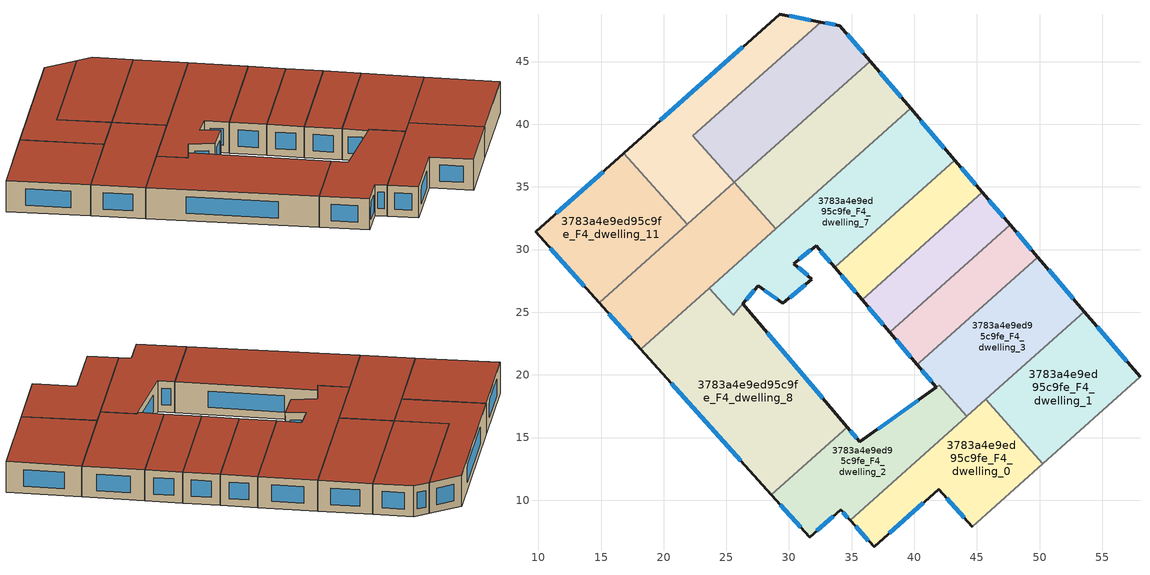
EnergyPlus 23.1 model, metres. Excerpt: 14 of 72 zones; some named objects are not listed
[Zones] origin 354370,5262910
3783a4e9ed95c9fe_F4_dwelling_0
 floor to 3783a4e9ed95c9fe_F3_dwelling_0 (EU_floor_Construction): 45.7,18.05 50.26,12.92 44.62,7.88 41.96,10.86 41.94,10.87 36.79,6.28 34.88,8.4 z12
 wall outside (EU_wall_Construction): 34.88,8.4 36.79,6.28 41.94,10.87 41.96,10.86 44.62,7.88 z12:15
 wall to 3783a4e9ed95c9fe_F4_dwelling_1 (EU_wall_Construction): 50.26,12.92 45.7,18.05 z12:15
 wall adiabatic (EU_wall_Construction): 44.62,7.88 50.26,12.92 z12:15
 wall to 3783a4e9ed95c9fe_F4_dwelling_2 (EU_wall_Construction): 44.2,16.71 34.88,8.4 z12:15
 wall to 3783a4e9ed95c9fe_F4_dwelling_3 (EU_wall_Construction): 45.69,18.05 44.2,16.71 z12:15
 window (EU_Window_Construction): 38,7.36 40.73,9.79 / 35.33,7.9 36.34,6.78 / 42.58,10.16 43.99,8.58 z12.7:14.3
 roof outside (EU_roof_Construction): 44.62,7.88 50.26,12.92 45.7,18.05 34.88,8.4 36.79,6.28 41.94,10.87 41.96,10.86 z15
3783a4e9ed95c9fe_F4_dwelling_1
 floor to 3783a4e9ed95c9fe_F3_dwelling_1 (EU_floor_Construction): 53.56,25.06 58.01,19.85 50.26,12.92 45.7,18.05 z12
 wall outside (EU_wall_Construction): 58.01,19.85 53.56,25.06 z12:15
 wall adiabatic (EU_wall_Construction): 50.26,12.92 58.01,19.85 z12:15
 wall to 3783a4e9ed95c9fe_F4_dwelling_3 (EU_wall_Construction): 53.56,25.06 45.7,18.05 z12:15
 window (EU_Window_Construction): 56.97,21.07 54.6,23.83 z12.7:14.3
 roof outside (EU_roof_Construction): 58.01,19.85 53.56,25.06 45.7,18.05 50.26,12.92 z15
3783a4e9ed95c9fe_F4_dwelling_10
 floor to 3783a4e9ed95c9fe_F3_dwelling_10 (EU_floor_Construction): 36.48,45.04 39.7,41.26 28.95,31.68 25.65,35.38 z12
 wall outside (EU_wall_Construction): 39.7,41.26 36.48,45.04 z12:15
 wall to 3783a4e9ed95c9fe_F4_dwelling_9 (EU_wall_Construction): 25.65,35.38 28.95,31.68 z12:15
 wall to 3783a4e9ed95c9fe_F4_dwelling_7 (EU_wall_Construction): 28.95,31.68 39.7,41.26 z12:15
 wall to 3783a4e9ed95c9fe_F4_dwelling_12 (EU_wall_Construction): 36.48,45.04 25.65,35.38 z12:15
 window (EU_Window_Construction): 38.95,42.15 37.24,44.15 z12.7:14.3
 roof outside (EU_roof_Construction): 39.7,41.26 36.48,45.04 25.65,35.38 28.95,31.68 z15
3783a4e9ed95c9fe_F4_dwelling_11
 floor to 3783a4e9ed95c9fe_F3_dwelling_11 (EU_floor_Construction): 16.82,37.7 21.88,32.02 14.86,25.76 9.77,31.42 z12
 wall outside (EU_wall_Construction): 16.82,37.7 9.77,31.42 14.86,25.76 z12:15
 wall to 3783a4e9ed95c9fe_F4_dwelling_13 (EU_wall_Construction): 21.88,32.02 16.82,37.7 z12:15
 wall to 3783a4e9ed95c9fe_F4_dwelling_9 (EU_wall_Construction): 14.86,25.76 21.88,32.02 z12:15
 window (EU_Window_Construction): 15.16,36.23 11.43,32.9 / 10.97,30.09 13.66,27.09 z12.7:14.3
 roof outside (EU_roof_Construction): 21.88,32.02 16.82,37.7 9.77,31.42 14.86,25.76 z15
3783a4e9ed95c9fe_F4_dwelling_12
 floor to 3783a4e9ed95c9fe_F3_dwelling_12 (EU_floor_Construction): 34.07,47.86 36.48,45.04 25.64,35.37 22.33,39.08 32.52,48.16 z12
 wall outside (EU_wall_Construction): 36.48,45.04 34.07,47.86 32.52,48.16 z12:15
 wall to 3783a4e9ed95c9fe_F4_dwelling_13 (EU_wall_Construction): 32.52,48.16 22.33,39.08 25.64,35.37 z12:15
 wall to 3783a4e9ed95c9fe_F4_dwelling_9 (EU_wall_Construction): 25.64,35.37 25.65,35.38 z12:15
 window (EU_Window_Construction): 35.91,45.7 34.63,47.19 / 33.7,47.93 32.88,48.08 z12.7:14.3
 roof outside (EU_roof_Construction): 36.48,45.04 34.07,47.86 32.52,48.16 22.33,39.08 25.64,35.37 z15
3783a4e9ed95c9fe_F4_dwelling_13
 floor to 3783a4e9ed95c9fe_F3_dwelling_13 (EU_floor_Construction): 32.52,48.16 22.33,39.08 25.64,35.37 21.88,32.02 16.82,37.7 29.25,48.79 z12
 wall outside (EU_wall_Construction): 32.52,48.16 29.25,48.79 16.82,37.7 z12:15
 wall to 3783a4e9ed95c9fe_F4_dwelling_9 (EU_wall_Construction): 21.88,32.02 25.64,35.37 z12:15
 window (EU_Window_Construction): 26.33,46.18 19.74,40.31 / 31.75,48.3 30.01,48.64 z12.7:14.3
 roof outside (EU_roof_Construction): 25.64,35.37 22.33,39.08 32.52,48.16 29.25,48.79 16.82,37.7 21.88,32.02 z15
3783a4e9ed95c9fe_F4_dwelling_2
 floor to 3783a4e9ed95c9fe_F3_dwelling_2 (EU_floor_Construction): 42,19.18 44.2,16.71 34.88,8.4 34.12,9.25 31.65,7.04 28.6,10.43 34.65,15.83 35.65,14.66 41.76,19.02 z12
 wall outside (EU_wall_Construction): 28.6,10.43 31.65,7.04 34.12,9.25 34.88,8.4 / 41.76,19.01 35.65,14.66 34.65,15.83 z12:15
 wall to 3783a4e9ed95c9fe_F4_dwelling_8 (EU_wall_Construction): 34.65,15.83 28.6,10.43 z12:15
 wall to 3783a4e9ed95c9fe_F4_dwelling_3 (EU_wall_Construction): 44.2,16.71 42,19.18 41.76,19.02 z12:15
 window (EU_Window_Construction): 34.3,9.05 34.7,8.6 / 32.23,7.56 33.54,8.73 / 29.32,9.64 30.94,7.84 / 35.41,14.93 34.88,15.55 / 40.32,17.99 37.08,15.68 z12.7:14.3
 roof outside (EU_roof_Construction): 34.88,8.4 44.2,16.71 42,19.18 41.76,19.02 35.65,14.66 34.65,15.83 28.6,10.43 31.65,7.04 34.12,9.25 z15
3783a4e9ed95c9fe_F4_dwelling_3
 floor to 3783a4e9ed95c9fe_F3_dwelling_3 (EU_floor_Construction): 49.86,29.39 53.56,25.06 44.2,16.71 41.99,19.18 41.76,19.02 40.24,20.81 40.41,20.96 z12
 wall outside (EU_wall_Construction): 53.56,25.06 49.86,29.39 / 40.24,20.81 41.76,19.02 z12:15
 wall to 3783a4e9ed95c9fe_F4_dwelling_4 (EU_wall_Construction): 49.86,29.39 40.41,20.96 40.24,20.81 z12:15
 window (EU_Window_Construction): 52.69,26.07 50.73,28.37 / 40.6,20.39 41.4,19.44 z12.7:14.3
 roof outside (EU_roof_Construction): 53.56,25.06 49.86,29.39 40.41,20.96 40.24,20.81 41.76,19.02 41.99,19.18 44.2,16.71 z15
3783a4e9ed95c9fe_F4_dwelling_4
 floor to 3783a4e9ed95c9fe_F3_dwelling_4 (EU_floor_Construction): 47.64,31.98 49.86,29.39 40.24,20.81 38.03,23.41 z12
 wall outside (EU_wall_Construction): 49.86,29.39 47.64,31.98 / 38.03,23.41 40.24,20.81 z12:15
 wall to 3783a4e9ed95c9fe_F4_dwelling_5 (EU_wall_Construction): 47.64,31.98 38.03,23.41 z12:15
 window (EU_Window_Construction): 49.34,29.99 48.16,31.37 / 38.55,22.8 39.72,21.42 z12.7:14.3
 roof outside (EU_roof_Construction): 49.86,29.39 47.64,31.98 38.03,23.41 40.24,20.81 z15
3783a4e9ed95c9fe_F4_dwelling_5
 floor to 3783a4e9ed95c9fe_F3_dwelling_5 (EU_floor_Construction): 45.43,34.56 47.64,31.98 38.03,23.41 35.83,26 z12
 wall outside (EU_wall_Construction): 47.64,31.98 45.43,34.56 / 35.83,26 38.03,23.41 z12:15
 wall to 3783a4e9ed95c9fe_F4_dwelling_6 (EU_wall_Construction): 45.43,34.56 35.83,26 z12:15
 window (EU_Window_Construction): 47.12,32.59 45.95,33.95 / 36.35,25.39 37.51,24.02 z12.7:14.3
 roof outside (EU_roof_Construction): 47.64,31.98 45.43,34.56 35.83,26 38.03,23.41 z15
3783a4e9ed95c9fe_F4_dwelling_6
 floor to 3783a4e9ed95c9fe_F3_dwelling_6 (EU_floor_Construction): 43.23,37.13 45.43,34.56 35.83,26 33.64,28.58 z12
 wall outside (EU_wall_Construction): 45.43,34.56 43.23,37.13 / 33.64,28.58 35.83,26 z12:15
 wall to 3783a4e9ed95c9fe_F4_dwelling_7 (EU_wall_Construction): 43.23,37.13 33.64,28.58 z12:15
 window (EU_Window_Construction): 44.92,35.16 43.75,36.53 / 34.15,27.97 35.31,26.6 z12.7:14.3
 roof outside (EU_roof_Construction): 45.43,34.56 43.23,37.13 33.64,28.58 35.83,26 z15
3783a4e9ed95c9fe_F4_dwelling_7
 floor to 3783a4e9ed95c9fe_F3_dwelling_7 (EU_floor_Construction): 39.7,41.26 43.23,37.13 33.64,28.58 32.16,30.31 30.39,28.89 31.83,27.65 29.52,25.72 27.55,27.1 27.52,27.06 25.54,24.78 23.62,26.93 z12
 wall outside (EU_wall_Construction): 43.23,37.13 39.7,41.26 / 26.3,25.66 27.52,27.06 27.55,27.1 29.52,25.72 31.83,27.65 30.39,28.89 32.16,30.31 33.64,28.58 z12:15
 wall to 3783a4e9ed95c9fe_F4_dwelling_8 (EU_wall_Construction): 23.62,26.93 25.53,24.78 / 25.54,24.78 26.3,25.66 z12:15
 wall to 3783a4e9ed95c9fe_F4_dwelling_9 (EU_wall_Construction): 28.95,31.68 23.62,26.93 z12:15
 window (EU_Window_Construction): 42.41,38.1 40.53,40.29 / 32.51,29.9 33.29,28.98 / 30.81,29.22 31.75,29.98 / 31.5,27.94 30.73,28.6 / 30.06,26.17 31.29,27.2 / 28.01,26.77 29.05,26.04 / 26.59,25.99 27.23,26.74 z12.7:14.3
 roof outside (EU_roof_Construction): 33.64,28.58 43.23,37.13 39.7,41.26 23.62,26.93 25.53,24.78 27.52,27.06 27.55,27.1 29.52,25.72 31.83,27.65 30.39,28.89 32.16,30.31 z15
3783a4e9ed95c9fe_F4_dwelling_8
 floor to 3783a4e9ed95c9fe_F3_dwelling_8 (EU_floor_Construction): 26.3,25.66 34.65,15.83 28.6,10.43 18.17,22.07 23.62,26.93 25.54,24.78 z12
 wall outside (EU_wall_Construction): 34.65,15.83 26.3,25.66 / 18.17,22.07 28.6,10.43 z12:15
 wall to 3783a4e9ed95c9fe_F4_dwelling_9 (EU_wall_Construction): 23.62,26.93 18.17,22.07 z12:15
 window (EU_Window_Construction): 32.69,18.14 28.26,23.35 / 20.62,19.33 26.15,13.17 z12.7:14.3
 roof outside (EU_roof_Construction): 34.65,15.83 26.3,25.66 25.54,24.78 23.62,26.93 18.17,22.07 28.6,10.43 z15
3783a4e9ed95c9fe_F4_dwelling_9
 floor to 3783a4e9ed95c9fe_F3_dwelling_9 (EU_floor_Construction): 25.65,35.38 28.95,31.68 18.17,22.07 14.86,25.76 z12
 wall outside (EU_wall_Construction): 14.86,25.76 18.17,22.07 z12:15
 window (EU_Window_Construction): 15.63,24.89 17.39,22.93 z12.7:14.3
 roof outside (EU_roof_Construction): 28.95,31.68 25.65,35.38 14.86,25.76 18.17,22.07 z15
[Building]
EU S2 Campaign: North Axis=0; Terrain=City; Solar Distribution=FullExterior
[Site:Location]
Budapest.Ferenc.Liszt.Intl.AP: Latitude=47.437; Longitude=19.256; Time Zone=1; Elevation=185
[SizingPeriod:WeatherFileDays]
AnnualSizingPeriod: Begin Month=1; Begin Day of Month=1; End Month=12; End Day of Month=31; Day of Week for Start Day=Monday; Use Weather File Daylight Saving Period=No; Use Weather File Rain and Snow Indicators=No
[MATERIAL]
EU_InternalMass_Material: Roughness=MediumRough; Thickness=0.1; Conductivity=1; Density=1800; Specific Heat=900; Thermal Absorptance=0.9; Solar Absorptance=0.7; Visible Absorptance=0.7
[MATERIAL:NOMASS] Roughness=MediumRough; Thermal Absorptance=0.9; Solar Absorptance=0.7; Visible Absorptance=0.7
Name | Thermal Resistance
EU_wall_NoMass | 0.832559
EU_roof_NoMass | 1.39638
EU_floor_NoMass | 0.872794
[WINDOWMATERIAL:SIMPLEGLAZINGSYSTEM]
EU_Window_SimpleGlazing: UFactor=2.79869; Solar Heat Gain Coefficient=0.75; Visible Transmittance=0.75
[CONSTRUCTION]
EU_wall_Construction: EU_wall_NoMass
EU_roof_Construction: EU_roof_NoMass
EU_floor_Construction: EU_floor_NoMass
EU_Window_Construction: EU_Window_SimpleGlazing
EU_InternalMass_Construction: EU_InternalMass_Material
[ZONE] Type=1; Multiplier=1; Ceiling Height=autocalculate; Floor Area=autocalculate; Part of Total Floor Area=Yes
Name | Volume
3783a4e9ed95c9fe_F4_dwelling_0 | 215.204
3783a4e9ed95c9fe_F4_dwelling_1 | 215.223
3783a4e9ed95c9fe_F4_dwelling_10 | 215.145
3783a4e9ed95c9fe_F4_dwelling_11 | 215.201
3783a4e9ed95c9fe_F4_dwelling_12 | 215.216
3783a4e9ed95c9fe_F4_dwelling_13 | 215.182
3783a4e9ed95c9fe_F4_dwelling_2 | 213.36
3783a4e9ed95c9fe_F4_dwelling_3 | 217.038
3783a4e9ed95c9fe_F4_dwelling_4 | 131.796
3783a4e9ed95c9fe_F4_dwelling_5 | 131.164
3783a4e9ed95c9fe_F4_dwelling_6 | 130.57
3783a4e9ed95c9fe_F4_dwelling_7 | 302.598
3783a4e9ed95c9fe_F4_dwelling_8 | 379.874
3783a4e9ed95c9fe_F4_dwelling_9 | 215.165
[INTERNALMASS] Construction=EU_InternalMass_Construction
Name | Zone or ZoneList | Surface Area
3783a4e9ed95c9fe_F4_dwelling_0_EU_InternalMass | 3783a4e9ed95c9fe_F4_dwelling_0 | 71.7347
3783a4e9ed95c9fe_F4_dwelling_1_EU_InternalMass | 3783a4e9ed95c9fe_F4_dwelling_1 | 71.7393
3783a4e9ed95c9fe_F4_dwelling_2_EU_InternalMass | 3783a4e9ed95c9fe_F4_dwelling_2 | 71.1205
3783a4e9ed95c9fe_F4_dwelling_3_EU_InternalMass | 3783a4e9ed95c9fe_F4_dwelling_3 | 72.3454
3783a4e9ed95c9fe_F4_dwelling_4_EU_InternalMass | 3783a4e9ed95c9fe_F4_dwelling_4 | 43.9318
3783a4e9ed95c9fe_F4_dwelling_5_EU_InternalMass | 3783a4e9ed95c9fe_F4_dwelling_5 | 43.7213
3783a4e9ed95c9fe_F4_dwelling_6_EU_InternalMass | 3783a4e9ed95c9fe_F4_dwelling_6 | 43.5232
3783a4e9ed95c9fe_F4_dwelling_7_EU_InternalMass | 3783a4e9ed95c9fe_F4_dwelling_7 | 100.865
3783a4e9ed95c9fe_F4_dwelling_8_EU_InternalMass | 3783a4e9ed95c9fe_F4_dwelling_8 | 126.627
3783a4e9ed95c9fe_F4_dwelling_9_EU_InternalMass | 3783a4e9ed95c9fe_F4_dwelling_9 | 71.7209
3783a4e9ed95c9fe_F4_dwelling_10_EU_InternalMass | 3783a4e9ed95c9fe_F4_dwelling_10 | 71.7157
3783a4e9ed95c9fe_F4_dwelling_11_EU_InternalMass | 3783a4e9ed95c9fe_F4_dwelling_11 | 71.7368
3783a4e9ed95c9fe_F4_dwelling_12_EU_InternalMass | 3783a4e9ed95c9fe_F4_dwelling_12 | 71.7388
3783a4e9ed95c9fe_F4_dwelling_13_EU_InternalMass | 3783a4e9ed95c9fe_F4_dwelling_13 | 71.7272
[OTHEREQUIPMENT] Fuel Type=Electricity; Design Level Calculation Method=Watts/Area; Power per Zone Floor Area=1; Fraction Latent=0; Fraction Radiant=0; Fraction Lost=0; Carbon Dioxide Generation Rate=0; EndUse Subcategory=EU_Step8_InternalGains
Name | Zone or ZoneList or Space or SpaceList | Schedule
EU_Step8_InternalGain_3783a4e9ed95c9fe_F4_dwelling_0_f000 | 3783a4e9ed95c9fe_F4_dwelling_0 | EU_Step8_GainSchedule_3783a4e9ed95c9fe_F4_dwelling_0_f000
EU_Step8_InternalGain_3783a4e9ed95c9fe_F4_dwelling_1_f000 | 3783a4e9ed95c9fe_F4_dwelling_1 | EU_Step8_GainSchedule_3783a4e9ed95c9fe_F4_dwelling_1_f000
EU_Step8_InternalGain_3783a4e9ed95c9fe_F4_dwelling_2_f000 | 3783a4e9ed95c9fe_F4_dwelling_2 | EU_Step8_GainSchedule_3783a4e9ed95c9fe_F4_dwelling_2_f000
EU_Step8_InternalGain_3783a4e9ed95c9fe_F4_dwelling_3_f000 | 3783a4e9ed95c9fe_F4_dwelling_3 | EU_Step8_GainSchedule_3783a4e9ed95c9fe_F4_dwelling_3_f000
EU_Step8_InternalGain_3783a4e9ed95c9fe_F4_dwelling_4_f000 | 3783a4e9ed95c9fe_F4_dwelling_4 | EU_Step8_GainSchedule_3783a4e9ed95c9fe_F4_dwelling_4_f000
EU_Step8_InternalGain_3783a4e9ed95c9fe_F4_dwelling_5_f000 | 3783a4e9ed95c9fe_F4_dwelling_5 | EU_Step8_GainSchedule_3783a4e9ed95c9fe_F4_dwelling_5_f000
EU_Step8_InternalGain_3783a4e9ed95c9fe_F4_dwelling_6_f000 | 3783a4e9ed95c9fe_F4_dwelling_6 | EU_Step8_GainSchedule_3783a4e9ed95c9fe_F4_dwelling_6_f000
EU_Step8_InternalGain_3783a4e9ed95c9fe_F4_dwelling_7_f000 | 3783a4e9ed95c9fe_F4_dwelling_7 | EU_Step8_GainSchedule_3783a4e9ed95c9fe_F4_dwelling_7_f000
EU_Step8_InternalGain_3783a4e9ed95c9fe_F4_dwelling_8_f000 | 3783a4e9ed95c9fe_F4_dwelling_8 | EU_Step8_GainSchedule_3783a4e9ed95c9fe_F4_dwelling_8_f000
EU_Step8_InternalGain_3783a4e9ed95c9fe_F4_dwelling_9_f000 | 3783a4e9ed95c9fe_F4_dwelling_9 | EU_Step8_GainSchedule_3783a4e9ed95c9fe_F4_dwelling_9_f000
EU_Step8_InternalGain_3783a4e9ed95c9fe_F4_dwelling_10_f000 | 3783a4e9ed95c9fe_F4_dwelling_10 | EU_Step8_GainSchedule_3783a4e9ed95c9fe_F4_dwelling_10_f000
EU_Step8_InternalGain_3783a4e9ed95c9fe_F4_dwelling_11_f000 | 3783a4e9ed95c9fe_F4_dwelling_11 | EU_Step8_GainSchedule_3783a4e9ed95c9fe_F4_dwelling_11_f000
EU_Step8_InternalGain_3783a4e9ed95c9fe_F4_dwelling_12_f000 | 3783a4e9ed95c9fe_F4_dwelling_12 | EU_Step8_GainSchedule_3783a4e9ed95c9fe_F4_dwelling_12_f000
EU_Step8_InternalGain_3783a4e9ed95c9fe_F4_dwelling_13_f000 | 3783a4e9ed95c9fe_F4_dwelling_13 | EU_Step8_GainSchedule_3783a4e9ed95c9fe_F4_dwelling_13_f000
[ZONEVENTILATION:DESIGNFLOWRATE] Schedule=EU_AlwaysOn; Design Flow Rate Calculation Method=AirChanges/Hour; Air Changes per Hour=0.475469; Ventilation Type=Natural; Fan Pressure Rise=0; Fan Total Efficiency=1; Constant Term Coefficient=1; Temperature Term Coefficient=0; Velocity Term Coefficient=0; Velocity Squared Term Coefficient=0; Minimum Indoor Temperature=-100; Maximum Indoor Temperature=100; Delta Temperature=-100; Minimum Outdoor Temperature=-100; Maximum Outdoor Temperature=100; Maximum Wind Speed=40
Name | Zone or ZoneList or Space or SpaceList
EU_ConstantAir_3783a4e9ed95c9fe_F4_dwelling_0 | 3783a4e9ed95c9fe_F4_dwelling_0
EU_ConstantAir_3783a4e9ed95c9fe_F4_dwelling_1 | 3783a4e9ed95c9fe_F4_dwelling_1
EU_ConstantAir_3783a4e9ed95c9fe_F4_dwelling_2 | 3783a4e9ed95c9fe_F4_dwelling_2
EU_ConstantAir_3783a4e9ed95c9fe_F4_dwelling_3 | 3783a4e9ed95c9fe_F4_dwelling_3
EU_ConstantAir_3783a4e9ed95c9fe_F4_dwelling_4 | 3783a4e9ed95c9fe_F4_dwelling_4
EU_ConstantAir_3783a4e9ed95c9fe_F4_dwelling_5 | 3783a4e9ed95c9fe_F4_dwelling_5
EU_ConstantAir_3783a4e9ed95c9fe_F4_dwelling_6 | 3783a4e9ed95c9fe_F4_dwelling_6
EU_ConstantAir_3783a4e9ed95c9fe_F4_dwelling_7 | 3783a4e9ed95c9fe_F4_dwelling_7
EU_ConstantAir_3783a4e9ed95c9fe_F4_dwelling_8 | 3783a4e9ed95c9fe_F4_dwelling_8
EU_ConstantAir_3783a4e9ed95c9fe_F4_dwelling_9 | 3783a4e9ed95c9fe_F4_dwelling_9
EU_ConstantAir_3783a4e9ed95c9fe_F4_dwelling_10 | 3783a4e9ed95c9fe_F4_dwelling_10
EU_ConstantAir_3783a4e9ed95c9fe_F4_dwelling_11 | 3783a4e9ed95c9fe_F4_dwelling_11
EU_ConstantAir_3783a4e9ed95c9fe_F4_dwelling_12 | 3783a4e9ed95c9fe_F4_dwelling_12
EU_ConstantAir_3783a4e9ed95c9fe_F4_dwelling_13 | 3783a4e9ed95c9fe_F4_dwelling_13
[HVACTEMPLATE:ZONE:IDEALLOADSAIRSYSTEM] System Availability Schedule=EU_AlwaysOn; Maximum Heating Supply Air Temperature=50; Minimum Cooling Supply Air Temperature=13; Maximum Heating Supply Air Humidity Ratio=0.0156; Minimum Cooling Supply Air Humidity Ratio=0.0077; Heating Limit=NoLimit; Cooling Limit=NoLimit; Heating Availability Schedule=EU_AlwaysOn; Cooling Availability Schedule=EU_CoolingOff; Dehumidification Control Type=ConstantSensibleHeatRatio; Cooling Sensible Heat Ratio=0.7; Dehumidification Setpoint=60; Humidification Control Type=None; Humidification Setpoint=30; Outdoor Air Method=None; Outdoor Air Flow Rate per Person=0.00944; Outdoor Air Flow Rate per Zone Floor Area=0; Outdoor Air Flow Rate per Zone=0; Demand Controlled Ventilation Type=None; Outdoor Air Economizer Type=NoEconomizer; Heat Recovery Type=None; Sensible Heat Recovery Effectiveness=0.7; Latent Heat Recovery Effectiveness=0.65
Name | Template Thermostat
3783a4e9ed95c9fe_F4_dwelling_0 | EU_HeatOnly_3783a4e9ed95c9fe_F4_dwelling_0
3783a4e9ed95c9fe_F4_dwelling_1 | EU_HeatOnly_3783a4e9ed95c9fe_F4_dwelling_1
3783a4e9ed95c9fe_F4_dwelling_2 | EU_HeatOnly_3783a4e9ed95c9fe_F4_dwelling_2
3783a4e9ed95c9fe_F4_dwelling_3 | EU_HeatOnly_3783a4e9ed95c9fe_F4_dwelling_3
3783a4e9ed95c9fe_F4_dwelling_4 | EU_HeatOnly_3783a4e9ed95c9fe_F4_dwelling_4
3783a4e9ed95c9fe_F4_dwelling_5 | EU_HeatOnly_3783a4e9ed95c9fe_F4_dwelling_5
3783a4e9ed95c9fe_F4_dwelling_6 | EU_HeatOnly_3783a4e9ed95c9fe_F4_dwelling_6
3783a4e9ed95c9fe_F4_dwelling_7 | EU_HeatOnly_3783a4e9ed95c9fe_F4_dwelling_7
3783a4e9ed95c9fe_F4_dwelling_8 | EU_HeatOnly_3783a4e9ed95c9fe_F4_dwelling_8
3783a4e9ed95c9fe_F4_dwelling_9 | EU_HeatOnly_3783a4e9ed95c9fe_F4_dwelling_9
3783a4e9ed95c9fe_F4_dwelling_10 | EU_HeatOnly_3783a4e9ed95c9fe_F4_dwelling_10
3783a4e9ed95c9fe_F4_dwelling_11 | EU_HeatOnly_3783a4e9ed95c9fe_F4_dwelling_11
3783a4e9ed95c9fe_F4_dwelling_12 | EU_HeatOnly_3783a4e9ed95c9fe_F4_dwelling_12
3783a4e9ed95c9fe_F4_dwelling_13 | EU_HeatOnly_3783a4e9ed95c9fe_F4_dwelling_13
[SIZING:ZONE] Zone Cooling Design Supply Air Temperature Input Method=SupplyAirTemperature; Zone Cooling Design Supply Air Temperature=13; Zone Heating Design Supply Air Temperature Input Method=SupplyAirTemperature; Zone Heating Design Supply Air Temperature=50; Zone Cooling Design Supply Air Humidity Ratio=0.008; Zone Heating Design Supply Air Humidity Ratio=0.008; Cooling Design Air Flow Method=DesignDay; Cooling Design Air Flow Rate=0; Cooling Minimum Air Flow per Zone Floor Area=0.000762; Cooling Minimum Air Flow=0; Cooling Minimum Air Flow Fraction=0.2; Heating Design Air Flow Method=DesignDay; Heating Design Air Flow Rate=0; Heating Maximum Air Flow per Zone Floor Area=0.002032; Heating Maximum Air Flow=0.141576; Heating Maximum Air Flow Fraction=0.3; Account for Dedicated Outdoor Air System=No; Dedicated Outdoor Air System Control Strategy=NeutralSupplyAir; Dedicated Outdoor Air Low Setpoint Temperature for Design=autosize; Dedicated Outdoor Air High Setpoint Temperature for Design=autosize; Zone Load Sizing Method=Sensible Load Only No Latent Load; Zone Latent Cooling Design Supply Air Humidity Ratio Input Method=HumidityRatioDifference; Zone Cooling Design Supply Air Humidity Ratio Difference=0.005; Zone Latent Heating Design Supply Air Humidity Ratio Input Method=HumidityRatioDifference; Zone Humidification Design Supply Air Humidity Ratio Difference=0.005
3783a4e9ed95c9fe_F4_dwelling_0; 3783a4e9ed95c9fe_F4_dwelling_1; 3783a4e9ed95c9fe_F4_dwelling_2; 3783a4e9ed95c9fe_F4_dwelling_3; 3783a4e9ed95c9fe_F4_dwelling_4; 3783a4e9ed95c9fe_F4_dwelling_5; 3783a4e9ed95c9fe_F4_dwelling_6; 3783a4e9ed95c9fe_F4_dwelling_7; 3783a4e9ed95c9fe_F4_dwelling_8; 3783a4e9ed95c9fe_F4_dwelling_9; 3783a4e9ed95c9fe_F4_dwelling_10; 3783a4e9ed95c9fe_F4_dwelling_11; 3783a4e9ed95c9fe_F4_dwelling_12; 3783a4e9ed95c9fe_F4_dwelling_13
[SCHEDULE:CONSTANT]
Name | Hourly Value
EU_AlwaysOn | 1
EU_CoolingOff | 0
[SCHEDULE:FILE] Column Number=1; Rows to Skip at Top=0; Number of Hours of Data=8760; Column Separator=Comma; Interpolate to Timestep=No; Minutes per Item=60; Adjust Schedule for Daylight Savings=Yes
Name | File
EU_Step8_GainSchedule_3783a4e9ed95c9fe_F4_dwelling_0_f000 | ../../schedules/3783a4e9ed95c9fe/3783a4e9ed95c9fe_F4_dwelling_0_f000_gain.csv
EU_Step8_GainSchedule_3783a4e9ed95c9fe_F4_dwelling_1_f000 | ../../schedules/3783a4e9ed95c9fe/3783a4e9ed95c9fe_F4_dwelling_1_f000_gain.csv
EU_Step8_GainSchedule_3783a4e9ed95c9fe_F4_dwelling_2_f000 | ../../schedules/3783a4e9ed95c9fe/3783a4e9ed95c9fe_F4_dwelling_2_f000_gain.csv
EU_Step8_GainSchedule_3783a4e9ed95c9fe_F4_dwelling_3_f000 | ../../schedules/3783a4e9ed95c9fe/3783a4e9ed95c9fe_F4_dwelling_3_f000_gain.csv
EU_Step8_GainSchedule_3783a4e9ed95c9fe_F4_dwelling_4_f000 | ../../schedules/3783a4e9ed95c9fe/3783a4e9ed95c9fe_F4_dwelling_4_f000_gain.csv
EU_Step8_GainSchedule_3783a4e9ed95c9fe_F4_dwelling_5_f000 | ../../schedules/3783a4e9ed95c9fe/3783a4e9ed95c9fe_F4_dwelling_5_f000_gain.csv
EU_Step8_GainSchedule_3783a4e9ed95c9fe_F4_dwelling_6_f000 | ../../schedules/3783a4e9ed95c9fe/3783a4e9ed95c9fe_F4_dwelling_6_f000_gain.csv
EU_Step8_GainSchedule_3783a4e9ed95c9fe_F4_dwelling_7_f000 | ../../schedules/3783a4e9ed95c9fe/3783a4e9ed95c9fe_F4_dwelling_7_f000_gain.csv
EU_Step8_GainSchedule_3783a4e9ed95c9fe_F4_dwelling_8_f000 | ../../schedules/3783a4e9ed95c9fe/3783a4e9ed95c9fe_F4_dwelling_8_f000_gain.csv
EU_Step8_GainSchedule_3783a4e9ed95c9fe_F4_dwelling_9_f000 | ../../schedules/3783a4e9ed95c9fe/3783a4e9ed95c9fe_F4_dwelling_9_f000_gain.csv
EU_Step8_GainSchedule_3783a4e9ed95c9fe_F4_dwelling_10_f000 | ../../schedules/3783a4e9ed95c9fe/3783a4e9ed95c9fe_F4_dwelling_10_f000_gain.csv
EU_Step8_GainSchedule_3783a4e9ed95c9fe_F4_dwelling_11_f000 | ../../schedules/3783a4e9ed95c9fe/3783a4e9ed95c9fe_F4_dwelling_11_f000_gain.csv
EU_Step8_GainSchedule_3783a4e9ed95c9fe_F4_dwelling_12_f000 | ../../schedules/3783a4e9ed95c9fe/3783a4e9ed95c9fe_F4_dwelling_12_f000_gain.csv
EU_Step8_GainSchedule_3783a4e9ed95c9fe_F4_dwelling_13_f000 | ../../schedules/3783a4e9ed95c9fe/3783a4e9ed95c9fe_F4_dwelling_13_f000_gain.csv
